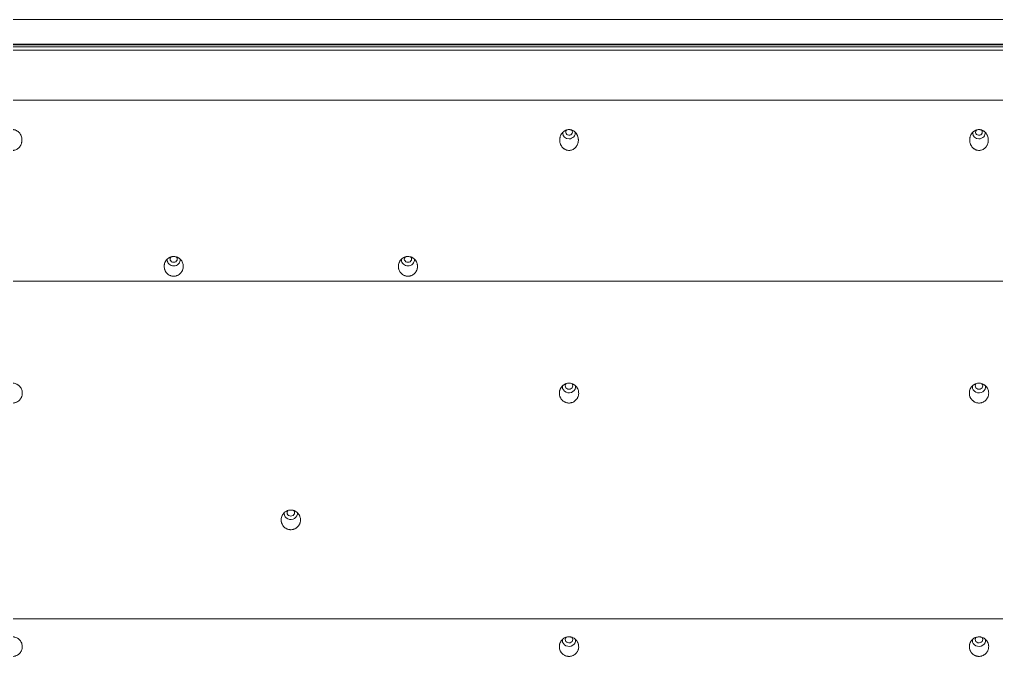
# Model space of a CAD drawing. Header units: inches. Extents: x 3778 to 56227, y -16914 to 35091.
# Drawn here: x 20028.1 to 20128.6, y 15964.5 to 16030 of the extents above; entities that cross this region are included whole.
import ezdxf

# ---------------------------------------------------------------- set-up
doc = ezdxf.new("R2010")
doc.units = ezdxf.units.IN
doc.header["$LTSCALE"] = 100
doc.header["$MEASUREMENT"] = 0
doc.layers.add('mark-B', color=2, linetype='Continuous', lineweight=20)
doc.layers.add('RC-LIGHT', color=7, linetype='Continuous')

# ---------------------------------------------------------------- blocks, each defined once
blk = doc.blocks.new('무풍1way 일반')
at = {"layer": 'mark-B'}
for centre, major_axis, start_param, end_param in [((-170.2, -411.11), (0.346, 0), 2.274711, 6.283185), ((-170.2, -411.11), (0.346, 0), 0, 0.786376), ((-128.03, -411.11), (0.346, 0), 2.274711, 6.283185), ((-128.03, -411.11), (0.346, 0), 0, 0.786376), ((-170.2, -411.21), (-0.641, 0), 6.140244, 6.283185), ((-170.2, -411.21), (-0.641, 0), 0, 1.570794), ((-170.2, -411.21), (-0.641, 0), 1.570794, 3.322627), ((-128.03, -411.21), (-0.641, 0), 6.140244, 6.283185), ((-128.03, -411.21), (-0.641, 0), 0, 1.570794), ((-128.03, -411.21), (-0.641, 0), 1.570794, 3.322627), ((-210.87, -424.16), (0.372, 0), 2.50954, 6.283185), ((-210.87, -424.16), (0.372, 0), 0, 0.653554), ((-186.77, -424.16), (0.372, 0), 2.50954, 6.283185), ((-186.77, -424.16), (0.372, 0), 0, 0.653554), ((-210.87, -424.26), (-0.666, 0), 6.13553, 6.283185), ((-210.87, -424.26), (-0.666, 0), 0, 1.5708), ((-210.87, -424.26), (-0.666, 0), 1.570794, 3.286499), ((-186.77, -424.26), (-0.666, 0), 6.13553, 6.283185), ((-186.77, -424.26), (-0.666, 0), 0, 1.5708), ((-186.77, -424.26), (-0.666, 0), 1.570794, 3.286499), ((-170.2, -437.2), (0.387, 0), 2.475078, 6.283185), ((-170.2, -437.2), (0.387, 0), 0, 0.649326), ((-128.03, -437.2), (0.387, 0), 2.50895, 6.283185), ((-128.03, -437.2), (0.387, 0), 0, 0.657668), ((-170.2, -437.3), (-0.681, 0), 0, 3.312518), ((-170.2, -437.3), (-0.681, 0), 6.160467, 6.283185), ((-128.03, -437.3), (-0.681, 0), 6.121197, 6.283185), ((-128.03, -437.3), (-0.681, 0), 0, 3.287283), ((-198.82, -450.25), (0.387, 0), 2.532313, 6.283185), ((-198.82, -450.25), (0.387, 0), 0, 0.61448), ((-198.82, -450.34), (-0.681, 0), 0, 3.289247), ((-198.82, -450.34), (-0.681, 0), 6.147509, 6.283185), ((-170.2, -463.29), (0.387, 0), 2.502574, 6.283185), ((-170.2, -463.29), (0.387, 0), 0, 0.658559), ((-128.03, -463.29), (0.387, 0), 2.546164, 6.283185), ((-128.03, -463.29), (0.387, 0), 0, 0.595424), ((-170.2, -463.39), (-0.681, 0), 6.146921, 6.283185), ((-170.2, -463.39), (-0.681, 0), 0, 3.288756), ((-128.03, -463.39), (-0.681, 0), 0, 3.286696), ((-128.03, -463.39), (-0.681, 0), 6.152808, 6.283185)]:
    blk.add_ellipse(centre, major_axis=major_axis, ratio=0.913545, start_param=start_param, end_param=end_param, dxfattribs=at)
for points, degree in [([(-426.89, -399.52), (-213.45, -399.52), (0, -399.52)], 2), ([(-426.89, -399.52), (-213.45, -399.52), (0, -399.52)], 2), ([(-427.34, -402.34), (-284.89, -402.34), (-142.45, -402.34), (0, -402.34)], 3), ([(0, -402.66), (-142.45, -402.66), (-284.89, -402.66), (-427.34, -402.66)], 3), ([(0, -407.82), (-145.51, -407.82), (-291.01, -407.82), (-436.52, -407.82)], 3), ([(0, -426.45), (-146.42, -426.45), (-292.84, -426.45), (-439.26, -426.45)], 3), ([(-439.14, -461.16), (-292.76, -461.16), (-146.38, -461.16), (0, -461.16)], 3)]:
    blk.add_open_spline(points, degree=degree, dxfattribs=at)
for points, knots in [([(-426.89, -402.05), (-422.44, -402.05), (-418, -402.05), (-409.1, -402.05), (-404.66, -402.05), (-391.32, -402.05), (-382.42, -402.05), (-355.74, -402.05), (-337.96, -402.05), (-284.59, -402.05), (-249.02, -402.05), (-142.3, -402.05), (-71.15, -402.05), (0, -402.05)], [0, 0, 0, 0, 0.03125, 0.03125, 0.0625, 0.0625, 0.125, 0.125, 0.25, 0.25, 0.5, 0.5, 1, 1, 1, 1]), ([(0, -402.14), (-71.15, -402.14), (-142.3, -402.14), (-249.02, -402.14), (-284.59, -402.14), (-337.95, -402.14), (-355.74, -402.14), (-382.42, -402.14), (-391.31, -402.14), (-404.65, -402.14), (-409.1, -402.14), (-417.99, -402.14), (-422.44, -402.14), (-426.89, -402.14)], [0, 0, 0, 0, 0.5, 0.5, 0.75, 0.75, 0.875, 0.875, 0.9375, 0.9375, 0.96875, 0.96875, 1, 1, 1, 1]), ([(-226.56, -411.49), (-226.53, -411.55), (-226.51, -411.61), (-226.49, -411.71), (-226.49, -411.74), (-226.48, -411.79), (-226.48, -411.81), (-226.48, -411.84), (-226.48, -411.86), (-226.48, -411.94), (-226.48, -412.01), (-226.49, -412.11), (-226.5, -412.14), (-226.51, -412.19), (-226.51, -412.2), (-226.52, -412.24), (-226.52, -412.25), (-226.55, -412.33), (-226.57, -412.39), (-226.62, -412.48), (-226.64, -412.51), (-226.66, -412.55), (-226.67, -412.57), (-226.69, -412.59), (-226.7, -412.61), (-226.75, -412.67), (-226.8, -412.72), (-226.87, -412.78), (-226.9, -412.8), (-226.94, -412.83), (-226.95, -412.84), (-226.98, -412.86), (-227, -412.87), (-227.07, -412.91), (-227.13, -412.93), (-227.23, -412.96), (-227.26, -412.97), (-227.33, -412.98), (-227.36, -412.98), (-227.46, -412.99), (-227.52, -412.98), (-227.61, -412.97), (-227.62, -412.96), (-227.66, -412.96), (-227.67, -412.95), (-227.72, -412.94), (-227.75, -412.93), (-227.81, -412.9), (-227.84, -412.89), (-227.9, -412.85), (-227.93, -412.83), (-228.01, -412.78), (-228.06, -412.73), (-228.15, -412.63), (-228.19, -412.58), (-228.24, -412.5), (-228.26, -412.47), (-228.28, -412.42), (-228.29, -412.41), (-228.3, -412.38), (-228.31, -412.36), (-228.34, -412.29), (-228.36, -412.22), (-228.37, -412.14), (-228.38, -412.12), (-228.38, -412.09), (-228.38, -412.07), (-228.39, -412.02), (-228.39, -411.99), (-228.4, -411.89), (-228.39, -411.83), (-228.38, -411.74), (-228.38, -411.73), (-228.37, -411.7), (-228.37, -411.68), (-228.36, -411.63), (-228.35, -411.6), (-228.32, -411.5), (-228.3, -411.44), (-228.26, -411.37), (-228.25, -411.35), (-228.23, -411.33), (-228.22, -411.31), (-228.2, -411.27), (-228.18, -411.24), (-228.12, -411.16), (-228.07, -411.12), (-228.01, -411.06), (-228, -411.05), (-227.97, -411.03), (-227.96, -411.02), (-227.92, -410.99), (-227.89, -410.97), (-227.8, -410.93), (-227.74, -410.9), (-227.66, -410.88), (-227.64, -410.87), (-227.61, -410.87), (-227.59, -410.86), (-227.55, -410.85), (-227.48, -410.85), (-227.41, -410.85), (-227.36, -410.85), (-227.35, -410.85), (-227.31, -410.86), (-227.3, -410.86), (-227.21, -410.87), (-227.15, -410.89), (-227.07, -410.93), (-227.06, -410.93), (-227.03, -410.95), (-226.99, -410.97), (-226.92, -411.02), (-226.86, -411.06), (-226.83, -411.09), (-226.81, -411.1), (-226.79, -411.13), (-226.78, -411.14), (-226.72, -411.2), (-226.68, -411.25), (-226.64, -411.32), (-226.63, -411.34), (-226.61, -411.37), (-226.6, -411.4), (-226.58, -411.43), (-226.57, -411.46), (-226.56, -411.47), (-226.56, -411.49)], [0, 0, 0, 0, 0.03125, 0.03125, 0.046875, 0.046875, 0.054687, 0.054687, 0.0625, 0.0625, 0.09375, 0.09375, 0.109375, 0.109375, 0.117187, 0.117187, 0.125, 0.125, 0.15625, 0.15625, 0.171875, 0.171875, 0.179687, 0.179687, 0.1875, 0.1875, 0.21875, 0.21875, 0.234375, 0.234375, 0.242187, 0.242187, 0.25, 0.25, 0.28125, 0.28125, 0.296875, 0.296875, 0.3125, 0.3125, 0.34375, 0.34375, 0.351563, 0.351563, 0.359375, 0.359375, 0.375, 0.375, 0.390625, 0.390625, 0.40625, 0.40625, 0.4375, 0.4375, 0.46875, 0.46875, 0.484375, 0.484375, 0.492188, 0.492188, 0.5, 0.5, 0.53125, 0.53125, 0.539063, 0.539063, 0.546875, 0.546875, 0.5625, 0.5625, 0.59375, 0.59375, 0.601563, 0.601563, 0.609375, 0.609375, 0.625, 0.625, 0.65625, 0.65625, 0.664063, 0.664063, 0.671875, 0.671875, 0.6875, 0.6875, 0.71875, 0.71875, 0.726563, 0.726563, 0.734375, 0.734375, 0.75, 0.75, 0.78125, 0.78125, 0.789063, 0.789063, 0.796875, 0.796875, 0.8125, 0.828125, 0.828125, 0.835938, 0.835938, 0.84375, 0.84375, 0.875, 0.875, 0.882813, 0.882813, 0.890625, 0.90625, 0.921875, 0.921875, 0.929688, 0.929688, 0.9375, 0.9375, 0.96875, 0.96875, 0.976563, 0.976563, 0.984375, 0.992188, 0.992188, 1, 1, 1, 1]), ([(-169.32, -411.49), (-169.3, -411.55), (-169.28, -411.61), (-169.26, -411.71), (-169.25, -411.74), (-169.25, -411.79), (-169.25, -411.81), (-169.24, -411.84), (-169.24, -411.86), (-169.24, -411.94), (-169.24, -412.01), (-169.26, -412.11), (-169.26, -412.14), (-169.27, -412.19), (-169.28, -412.2), (-169.28, -412.24), (-169.29, -412.25), (-169.31, -412.33), (-169.34, -412.39), (-169.38, -412.48), (-169.4, -412.51), (-169.43, -412.55), (-169.44, -412.57), (-169.46, -412.59), (-169.47, -412.61), (-169.52, -412.67), (-169.56, -412.72), (-169.64, -412.78), (-169.66, -412.8), (-169.71, -412.83), (-169.72, -412.84), (-169.75, -412.86), (-169.76, -412.87), (-169.84, -412.91), (-169.9, -412.93), (-169.99, -412.96), (-170.02, -412.97), (-170.09, -412.98), (-170.12, -412.98), (-170.22, -412.99), (-170.29, -412.98), (-170.37, -412.97), (-170.39, -412.96), (-170.42, -412.96), (-170.44, -412.95), (-170.48, -412.94), (-170.51, -412.93), (-170.58, -412.9), (-170.61, -412.89), (-170.66, -412.85), (-170.69, -412.83), (-170.77, -412.78), (-170.82, -412.73), (-170.91, -412.63), (-170.95, -412.58), (-171.01, -412.5), (-171.02, -412.47), (-171.04, -412.42), (-171.05, -412.41), (-171.07, -412.38), (-171.07, -412.36), (-171.1, -412.29), (-171.12, -412.22), (-171.14, -412.14), (-171.14, -412.12), (-171.15, -412.09), (-171.15, -412.07), (-171.15, -412.02), (-171.16, -411.99), (-171.16, -411.89), (-171.16, -411.83), (-171.15, -411.74), (-171.14, -411.73), (-171.14, -411.7), (-171.13, -411.68), (-171.12, -411.63), (-171.11, -411.6), (-171.08, -411.5), (-171.06, -411.44), (-171.02, -411.37), (-171.01, -411.35), (-171, -411.33), (-170.99, -411.31), (-170.96, -411.27), (-170.94, -411.24), (-170.88, -411.16), (-170.84, -411.12), (-170.77, -411.06), (-170.76, -411.05), (-170.73, -411.03), (-170.72, -411.02), (-170.68, -410.99), (-170.65, -410.97), (-170.57, -410.93), (-170.5, -410.9), (-170.42, -410.88), (-170.41, -410.87), (-170.38, -410.87), (-170.36, -410.86), (-170.31, -410.85), (-170.24, -410.85), (-170.18, -410.85), (-170.13, -410.85), (-170.11, -410.85), (-170.08, -410.86), (-170.06, -410.86), (-169.98, -410.87), (-169.92, -410.89), (-169.84, -410.93), (-169.82, -410.93), (-169.79, -410.95), (-169.75, -410.97), (-169.68, -411.02), (-169.63, -411.06), (-169.59, -411.09), (-169.58, -411.1), (-169.55, -411.13), (-169.54, -411.14), (-169.49, -411.2), (-169.45, -411.25), (-169.4, -411.32), (-169.39, -411.34), (-169.38, -411.37), (-169.36, -411.4), (-169.35, -411.43), (-169.33, -411.46), (-169.33, -411.47), (-169.32, -411.49)], [0, 0, 0, 0, 0.03125, 0.03125, 0.046875, 0.046875, 0.054687, 0.054687, 0.0625, 0.0625, 0.09375, 0.09375, 0.109375, 0.109375, 0.117187, 0.117187, 0.125, 0.125, 0.15625, 0.15625, 0.171875, 0.171875, 0.179687, 0.179687, 0.1875, 0.1875, 0.21875, 0.21875, 0.234375, 0.234375, 0.242187, 0.242187, 0.25, 0.25, 0.28125, 0.28125, 0.296875, 0.296875, 0.3125, 0.3125, 0.34375, 0.34375, 0.351562, 0.351562, 0.359375, 0.359375, 0.375, 0.375, 0.390625, 0.390625, 0.40625, 0.40625, 0.4375, 0.4375, 0.46875, 0.46875, 0.484375, 0.484375, 0.492187, 0.492187, 0.5, 0.5, 0.53125, 0.53125, 0.539062, 0.539062, 0.546875, 0.546875, 0.5625, 0.5625, 0.59375, 0.59375, 0.601562, 0.601562, 0.609375, 0.609375, 0.625, 0.625, 0.65625, 0.65625, 0.664062, 0.664062, 0.671875, 0.671875, 0.6875, 0.6875, 0.71875, 0.71875, 0.726562, 0.726562, 0.734375, 0.734375, 0.75, 0.75, 0.78125, 0.78125, 0.789062, 0.789062, 0.796875, 0.796875, 0.8125, 0.828125, 0.828125, 0.835937, 0.835937, 0.84375, 0.84375, 0.875, 0.875, 0.882812, 0.882812, 0.890625, 0.90625, 0.921875, 0.921875, 0.929687, 0.929687, 0.9375, 0.9375, 0.96875, 0.96875, 0.976562, 0.976562, 0.984375, 0.992187, 0.992187, 1, 1, 1, 1]), ([(-127.15, -411.49), (-127.12, -411.55), (-127.11, -411.61), (-127.09, -411.71), (-127.08, -411.74), (-127.07, -411.79), (-127.07, -411.81), (-127.07, -411.84), (-127.07, -411.86), (-127.07, -411.94), (-127.07, -412.01), (-127.08, -412.11), (-127.09, -412.14), (-127.1, -412.19), (-127.1, -412.2), (-127.11, -412.24), (-127.12, -412.25), (-127.14, -412.33), (-127.17, -412.39), (-127.21, -412.48), (-127.23, -412.51), (-127.25, -412.55), (-127.26, -412.57), (-127.28, -412.59), (-127.29, -412.61), (-127.34, -412.67), (-127.39, -412.72), (-127.46, -412.78), (-127.49, -412.8), (-127.53, -412.83), (-127.55, -412.84), (-127.57, -412.86), (-127.59, -412.87), (-127.66, -412.91), (-127.72, -412.93), (-127.82, -412.96), (-127.85, -412.97), (-127.92, -412.98), (-127.95, -412.98), (-128.05, -412.99), (-128.12, -412.98), (-128.2, -412.97), (-128.21, -412.96), (-128.25, -412.96), (-128.26, -412.95), (-128.31, -412.94), (-128.34, -412.93), (-128.4, -412.9), (-128.43, -412.89), (-128.49, -412.85), (-128.52, -412.83), (-128.6, -412.78), (-128.65, -412.73), (-128.74, -412.63), (-128.78, -412.58), (-128.83, -412.5), (-128.85, -412.47), (-128.87, -412.42), (-128.88, -412.41), (-128.89, -412.38), (-128.9, -412.36), (-128.93, -412.29), (-128.95, -412.22), (-128.96, -412.14), (-128.97, -412.12), (-128.97, -412.09), (-128.97, -412.07), (-128.98, -412.02), (-128.98, -411.99), (-128.99, -411.89), (-128.98, -411.83), (-128.97, -411.74), (-128.97, -411.73), (-128.96, -411.7), (-128.96, -411.68), (-128.95, -411.63), (-128.94, -411.6), (-128.91, -411.5), (-128.89, -411.44), (-128.85, -411.37), (-128.84, -411.35), (-128.82, -411.33), (-128.82, -411.31), (-128.79, -411.27), (-128.77, -411.24), (-128.71, -411.16), (-128.66, -411.12), (-128.6, -411.06), (-128.59, -411.05), (-128.56, -411.03), (-128.55, -411.02), (-128.51, -410.99), (-128.48, -410.97), (-128.39, -410.93), (-128.33, -410.9), (-128.25, -410.88), (-128.23, -410.87), (-128.2, -410.87), (-128.19, -410.86), (-128.14, -410.85), (-128.07, -410.85), (-128, -410.85), (-127.95, -410.85), (-127.94, -410.85), (-127.9, -410.86), (-127.89, -410.86), (-127.81, -410.87), (-127.74, -410.89), (-127.67, -410.93), (-127.65, -410.93), (-127.62, -410.95), (-127.58, -410.97), (-127.51, -411.02), (-127.45, -411.06), (-127.42, -411.09), (-127.41, -411.1), (-127.38, -411.13), (-127.37, -411.14), (-127.31, -411.2), (-127.27, -411.25), (-127.23, -411.32), (-127.22, -411.34), (-127.21, -411.37), (-127.19, -411.4), (-127.18, -411.43), (-127.16, -411.46), (-127.16, -411.47), (-127.15, -411.49)], [0, 0, 0, 0, 0.03125, 0.03125, 0.046875, 0.046875, 0.054688, 0.054688, 0.0625, 0.0625, 0.09375, 0.09375, 0.109375, 0.109375, 0.117188, 0.117188, 0.125, 0.125, 0.15625, 0.15625, 0.171875, 0.171875, 0.179688, 0.179688, 0.1875, 0.1875, 0.21875, 0.21875, 0.234375, 0.234375, 0.242188, 0.242188, 0.25, 0.25, 0.28125, 0.28125, 0.296875, 0.296875, 0.3125, 0.3125, 0.34375, 0.34375, 0.351563, 0.351563, 0.359375, 0.359375, 0.375, 0.375, 0.390625, 0.390625, 0.40625, 0.40625, 0.4375, 0.4375, 0.46875, 0.46875, 0.484375, 0.484375, 0.492188, 0.492188, 0.5, 0.5, 0.53125, 0.53125, 0.539063, 0.539063, 0.546875, 0.546875, 0.5625, 0.5625, 0.59375, 0.59375, 0.601562, 0.601562, 0.609375, 0.609375, 0.625, 0.625, 0.65625, 0.65625, 0.664062, 0.664062, 0.671875, 0.671875, 0.6875, 0.6875, 0.71875, 0.71875, 0.726562, 0.726562, 0.734375, 0.734375, 0.75, 0.75, 0.78125, 0.78125, 0.789062, 0.789062, 0.796875, 0.796875, 0.8125, 0.828125, 0.828125, 0.835937, 0.835937, 0.84375, 0.84375, 0.875, 0.875, 0.882812, 0.882812, 0.890625, 0.90625, 0.921875, 0.921875, 0.929687, 0.929687, 0.9375, 0.9375, 0.96875, 0.96875, 0.976562, 0.976562, 0.984375, 0.992187, 0.992187, 1, 1, 1, 1]), ([(-210.04, -424.36), (-210.01, -424.42), (-209.98, -424.48), (-209.93, -424.6), (-209.92, -424.66), (-209.9, -424.74), (-209.9, -424.76), (-209.89, -424.79), (-209.89, -424.84), (-209.89, -424.92), (-209.89, -424.98), (-209.89, -425.03), (-209.89, -425.05), (-209.9, -425.08), (-209.9, -425.1), (-209.92, -425.18), (-209.94, -425.24), (-209.97, -425.33), (-209.98, -425.36), (-210.01, -425.4), (-210.01, -425.42), (-210.03, -425.45), (-210.04, -425.46), (-210.08, -425.53), (-210.12, -425.58), (-210.19, -425.65), (-210.21, -425.67), (-210.26, -425.72), (-210.29, -425.74), (-210.37, -425.79), (-210.43, -425.82), (-210.52, -425.86), (-210.55, -425.88), (-210.61, -425.9), (-210.67, -425.91), (-210.74, -425.92), (-210.79, -425.93), (-210.8, -425.93), (-210.84, -425.93), (-210.85, -425.93), (-210.94, -425.93), (-211, -425.92), (-211.1, -425.9), (-211.13, -425.89), (-211.19, -425.87), (-211.22, -425.86), (-211.31, -425.82), (-211.37, -425.79), (-211.44, -425.74), (-211.45, -425.73), (-211.48, -425.71), (-211.51, -425.68), (-211.57, -425.62), (-211.61, -425.58), (-211.64, -425.54), (-211.65, -425.52), (-211.67, -425.5), (-211.68, -425.48), (-211.72, -425.41), (-211.75, -425.36), (-211.79, -425.26), (-211.8, -425.23), (-211.82, -425.17), (-211.82, -425.14), (-211.84, -425.04), (-211.85, -424.98), (-211.85, -424.88), (-211.85, -424.85), (-211.84, -424.78), (-211.83, -424.75), (-211.82, -424.65), (-211.8, -424.59), (-211.77, -424.52), (-211.76, -424.5), (-211.75, -424.47), (-211.73, -424.43), (-211.69, -424.36), (-211.65, -424.3), (-211.62, -424.27), (-211.61, -424.25), (-211.59, -424.23), (-211.58, -424.22), (-211.52, -424.16), (-211.47, -424.11), (-211.39, -424.06), (-211.36, -424.04), (-211.32, -424.02), (-211.31, -424.01), (-211.28, -423.99), (-211.26, -423.99), (-211.19, -423.95), (-211.12, -423.93), (-211.04, -423.92), (-211.03, -423.91), (-211, -423.91), (-210.98, -423.91), (-210.93, -423.9), (-210.9, -423.9), (-210.8, -423.9), (-210.73, -423.91), (-210.64, -423.93), (-210.6, -423.94), (-210.54, -423.96), (-210.48, -423.98), (-210.42, -424.01), (-210.38, -424.03), (-210.37, -424.04), (-210.34, -424.06), (-210.32, -424.07), (-210.26, -424.12), (-210.21, -424.16), (-210.14, -424.23), (-210.12, -424.26), (-210.08, -424.31), (-210.06, -424.34), (-210.04, -424.36)], [0, 0, 0, 0, 0.03125, 0.03125, 0.0625, 0.0625, 0.070313, 0.070313, 0.078125, 0.09375, 0.109375, 0.109375, 0.117188, 0.117188, 0.125, 0.125, 0.15625, 0.15625, 0.171875, 0.171875, 0.179688, 0.179688, 0.1875, 0.1875, 0.21875, 0.21875, 0.234375, 0.234375, 0.25, 0.25, 0.28125, 0.28125, 0.296875, 0.296875, 0.3125, 0.328125, 0.328125, 0.335938, 0.335938, 0.34375, 0.34375, 0.375, 0.375, 0.390625, 0.390625, 0.40625, 0.40625, 0.4375, 0.4375, 0.445313, 0.445313, 0.453125, 0.46875, 0.484375, 0.484375, 0.492188, 0.492188, 0.5, 0.5, 0.53125, 0.53125, 0.546875, 0.546875, 0.5625, 0.5625, 0.59375, 0.59375, 0.609375, 0.609375, 0.625, 0.625, 0.65625, 0.65625, 0.664063, 0.664063, 0.671875, 0.6875, 0.703125, 0.703125, 0.710938, 0.710938, 0.71875, 0.71875, 0.75, 0.75, 0.765625, 0.765625, 0.773438, 0.773438, 0.78125, 0.78125, 0.8125, 0.8125, 0.820313, 0.820313, 0.828125, 0.828125, 0.84375, 0.84375, 0.875, 0.875, 0.890625, 0.890625, 0.90625, 0.921875, 0.921875, 0.929688, 0.929688, 0.9375, 0.9375, 0.96875, 0.96875, 0.984375, 0.984375, 1, 1, 1, 1]), ([(-185.95, -424.36), (-185.91, -424.42), (-185.88, -424.48), (-185.84, -424.6), (-185.82, -424.66), (-185.8, -424.74), (-185.8, -424.76), (-185.8, -424.79), (-185.79, -424.84), (-185.79, -424.92), (-185.79, -424.98), (-185.79, -425.03), (-185.8, -425.05), (-185.8, -425.08), (-185.8, -425.1), (-185.82, -425.18), (-185.84, -425.24), (-185.87, -425.33), (-185.89, -425.36), (-185.91, -425.4), (-185.92, -425.42), (-185.93, -425.45), (-185.94, -425.46), (-185.98, -425.53), (-186.02, -425.58), (-186.09, -425.65), (-186.11, -425.67), (-186.16, -425.72), (-186.19, -425.74), (-186.27, -425.79), (-186.33, -425.82), (-186.42, -425.86), (-186.45, -425.88), (-186.51, -425.9), (-186.58, -425.91), (-186.64, -425.92), (-186.69, -425.93), (-186.7, -425.93), (-186.74, -425.93), (-186.75, -425.93), (-186.84, -425.93), (-186.9, -425.92), (-187, -425.9), (-187.03, -425.89), (-187.09, -425.87), (-187.12, -425.86), (-187.21, -425.82), (-187.27, -425.79), (-187.34, -425.74), (-187.35, -425.73), (-187.38, -425.71), (-187.41, -425.68), (-187.47, -425.62), (-187.51, -425.58), (-187.54, -425.54), (-187.55, -425.52), (-187.57, -425.5), (-187.58, -425.48), (-187.63, -425.41), (-187.65, -425.36), (-187.69, -425.26), (-187.7, -425.23), (-187.72, -425.17), (-187.73, -425.14), (-187.74, -425.04), (-187.75, -424.98), (-187.75, -424.88), (-187.75, -424.85), (-187.74, -424.78), (-187.74, -424.75), (-187.72, -424.65), (-187.7, -424.59), (-187.67, -424.52), (-187.66, -424.5), (-187.65, -424.47), (-187.63, -424.43), (-187.59, -424.36), (-187.55, -424.3), (-187.52, -424.27), (-187.51, -424.25), (-187.49, -424.23), (-187.48, -424.22), (-187.42, -424.16), (-187.37, -424.11), (-187.29, -424.06), (-187.26, -424.04), (-187.22, -424.02), (-187.21, -424.01), (-187.18, -423.99), (-187.16, -423.99), (-187.09, -423.95), (-187.03, -423.93), (-186.94, -423.92), (-186.93, -423.91), (-186.9, -423.91), (-186.88, -423.91), (-186.83, -423.9), (-186.8, -423.9), (-186.7, -423.9), (-186.63, -423.91), (-186.54, -423.93), (-186.51, -423.94), (-186.44, -423.96), (-186.38, -423.98), (-186.32, -424.01), (-186.28, -424.03), (-186.27, -424.04), (-186.24, -424.06), (-186.23, -424.07), (-186.16, -424.12), (-186.11, -424.16), (-186.04, -424.23), (-186.02, -424.26), (-185.98, -424.31), (-185.96, -424.34), (-185.95, -424.36)], [0, 0, 0, 0, 0.03125, 0.03125, 0.0625, 0.0625, 0.070313, 0.070313, 0.078125, 0.09375, 0.109375, 0.109375, 0.117188, 0.117188, 0.125, 0.125, 0.15625, 0.15625, 0.171875, 0.171875, 0.179688, 0.179688, 0.1875, 0.1875, 0.21875, 0.21875, 0.234375, 0.234375, 0.25, 0.25, 0.28125, 0.28125, 0.296875, 0.296875, 0.3125, 0.328125, 0.328125, 0.335937, 0.335937, 0.34375, 0.34375, 0.375, 0.375, 0.390625, 0.390625, 0.40625, 0.40625, 0.4375, 0.4375, 0.445312, 0.445312, 0.453125, 0.46875, 0.484375, 0.484375, 0.492187, 0.492187, 0.5, 0.5, 0.53125, 0.53125, 0.546875, 0.546875, 0.5625, 0.5625, 0.59375, 0.59375, 0.609375, 0.609375, 0.625, 0.625, 0.65625, 0.65625, 0.664062, 0.664062, 0.671875, 0.6875, 0.703125, 0.703125, 0.710937, 0.710937, 0.71875, 0.71875, 0.75, 0.75, 0.765625, 0.765625, 0.773437, 0.773437, 0.78125, 0.78125, 0.8125, 0.8125, 0.820312, 0.820312, 0.828125, 0.828125, 0.84375, 0.84375, 0.875, 0.875, 0.890625, 0.890625, 0.90625, 0.921875, 0.921875, 0.929687, 0.929687, 0.9375, 0.9375, 0.96875, 0.96875, 0.984375, 0.984375, 1, 1, 1, 1]), ([(-228.43, -437.9), (-228.43, -437.83), (-228.41, -437.7), (-228.36, -437.58), (-228.33, -437.5), (-228.32, -437.49), (-228.31, -437.46), (-228.28, -437.42), (-228.24, -437.35), (-228.2, -437.3), (-228.16, -437.26), (-228.15, -437.25), (-228.13, -437.22), (-228.12, -437.21), (-228.06, -437.16), (-228, -437.12), (-227.92, -437.06), (-227.89, -437.05), (-227.85, -437.03), (-227.83, -437.02), (-227.8, -437.01), (-227.79, -437), (-227.71, -436.97), (-227.64, -436.96), (-227.56, -436.94), (-227.55, -436.94), (-227.51, -436.94), (-227.5, -436.94), (-227.45, -436.94), (-227.41, -436.94), (-227.31, -436.94), (-227.25, -436.95), (-227.12, -436.99), (-227.06, -437.01), (-226.97, -437.05), (-226.94, -437.07), (-226.9, -437.1), (-226.88, -437.11), (-226.86, -437.13), (-226.84, -437.14), (-226.78, -437.19), (-226.73, -437.23), (-226.68, -437.29), (-226.67, -437.31), (-226.65, -437.33), (-226.64, -437.35), (-226.61, -437.39), (-226.59, -437.42), (-226.54, -437.5), (-226.52, -437.56), (-226.47, -437.69), (-226.46, -437.75), (-226.45, -437.85), (-226.44, -437.88), (-226.44, -437.95), (-226.44, -437.98), (-226.45, -438.08), (-226.45, -438.14), (-226.48, -438.24), (-226.49, -438.27), (-226.5, -438.31), (-226.51, -438.33), (-226.52, -438.36), (-226.53, -438.38), (-226.56, -438.45), (-226.6, -438.51), (-226.64, -438.57), (-226.65, -438.59), (-226.67, -438.61), (-226.69, -438.62), (-226.72, -438.66), (-226.74, -438.69), (-226.81, -438.75), (-226.87, -438.79), (-226.94, -438.84), (-226.95, -438.84), (-226.98, -438.86), (-227.02, -438.88), (-227.1, -438.92), (-227.16, -438.93), (-227.21, -438.95), (-227.23, -438.95), (-227.26, -438.96), (-227.28, -438.96), (-227.36, -438.97), (-227.43, -438.98), (-227.52, -438.97), (-227.56, -438.97), (-227.62, -438.96), (-227.66, -438.95), (-227.75, -438.92), (-227.81, -438.9), (-227.89, -438.86), (-227.9, -438.85), (-227.93, -438.84), (-227.97, -438.81), (-228.04, -438.76), (-228.09, -438.72), (-228.14, -438.68), (-228.16, -438.65), (-228.23, -438.58), (-228.26, -438.52), (-228.3, -438.45), (-228.31, -438.44), (-228.33, -438.41), (-228.33, -438.39), (-228.35, -438.35), (-228.37, -438.32), (-228.4, -438.22), (-228.41, -438.16), (-228.43, -438.06), (-228.43, -438.03), (-228.43, -437.96), (-228.43, -437.93), (-228.43, -437.9)], [0, 0, 0, 0, 0.03125, 0.0625, 0.0625, 0.070312, 0.070312, 0.078125, 0.09375, 0.109375, 0.109375, 0.117187, 0.117187, 0.125, 0.125, 0.15625, 0.15625, 0.171875, 0.171875, 0.179687, 0.179687, 0.1875, 0.1875, 0.21875, 0.21875, 0.226562, 0.226562, 0.234375, 0.234375, 0.25, 0.25, 0.28125, 0.28125, 0.3125, 0.3125, 0.328125, 0.328125, 0.335937, 0.335937, 0.34375, 0.34375, 0.375, 0.375, 0.382812, 0.382812, 0.390625, 0.390625, 0.40625, 0.40625, 0.4375, 0.4375, 0.46875, 0.46875, 0.484375, 0.484375, 0.5, 0.5, 0.53125, 0.53125, 0.546875, 0.546875, 0.554687, 0.554687, 0.5625, 0.5625, 0.59375, 0.59375, 0.601562, 0.601562, 0.609375, 0.609375, 0.625, 0.625, 0.65625, 0.65625, 0.664062, 0.664062, 0.671875, 0.6875, 0.703125, 0.703125, 0.710937, 0.710937, 0.71875, 0.71875, 0.75, 0.75, 0.765625, 0.765625, 0.78125, 0.78125, 0.8125, 0.8125, 0.820312, 0.820312, 0.828125, 0.84375, 0.859375, 0.859375, 0.875, 0.875, 0.90625, 0.90625, 0.914062, 0.914062, 0.921875, 0.921875, 0.9375, 0.9375, 0.96875, 0.96875, 0.984375, 0.984375, 1, 1, 1, 1]), ([(-169.21, -437.9), (-169.2, -437.96), (-169.21, -438.09), (-169.24, -438.22), (-169.26, -438.3), (-169.27, -438.31), (-169.28, -438.34), (-169.3, -438.39), (-169.34, -438.46), (-169.37, -438.52), (-169.4, -438.56), (-169.41, -438.57), (-169.43, -438.6), (-169.44, -438.61), (-169.49, -438.67), (-169.54, -438.72), (-169.62, -438.78), (-169.64, -438.8), (-169.69, -438.83), (-169.7, -438.84), (-169.73, -438.85), (-169.74, -438.86), (-169.82, -438.9), (-169.88, -438.92), (-169.96, -438.94), (-169.98, -438.95), (-170.01, -438.95), (-170.02, -438.96), (-170.07, -438.97), (-170.11, -438.97), (-170.21, -438.98), (-170.27, -438.97), (-170.35, -438.96), (-170.37, -438.96), (-170.4, -438.95), (-170.45, -438.94), (-170.53, -438.92), (-170.59, -438.89), (-170.64, -438.87), (-170.65, -438.86), (-170.68, -438.85), (-170.7, -438.84), (-170.77, -438.79), (-170.82, -438.76), (-170.88, -438.7), (-170.89, -438.69), (-170.91, -438.66), (-170.93, -438.65), (-170.96, -438.61), (-170.98, -438.59), (-171.04, -438.51), (-171.07, -438.45), (-171.11, -438.36), (-171.12, -438.33), (-171.15, -438.27), (-171.17, -438.21), (-171.18, -438.14), (-171.19, -438.08), (-171.19, -438.05), (-171.2, -437.95), (-171.19, -437.88), (-171.18, -437.79), (-171.18, -437.75), (-171.16, -437.71), (-171.16, -437.69), (-171.15, -437.66), (-171.15, -437.64), (-171.12, -437.56), (-171.09, -437.5), (-171.05, -437.43), (-171.05, -437.42), (-171.03, -437.39), (-171.02, -437.38), (-170.99, -437.34), (-170.97, -437.31), (-170.91, -437.24), (-170.86, -437.19), (-170.8, -437.14), (-170.78, -437.13), (-170.75, -437.11), (-170.71, -437.08), (-170.64, -437.04), (-170.58, -437.01), (-170.54, -437), (-170.52, -436.99), (-170.49, -436.98), (-170.47, -436.97), (-170.39, -436.95), (-170.33, -436.94), (-170.23, -436.94), (-170.19, -436.94), (-170.14, -436.94), (-170.13, -436.94), (-170.09, -436.94), (-170.08, -436.94), (-170, -436.96), (-169.93, -436.97), (-169.85, -437), (-169.84, -437.01), (-169.81, -437.02), (-169.76, -437.04), (-169.69, -437.08), (-169.63, -437.12), (-169.6, -437.15), (-169.58, -437.16), (-169.56, -437.18), (-169.54, -437.19), (-169.48, -437.24), (-169.44, -437.29), (-169.38, -437.37), (-169.36, -437.4), (-169.33, -437.46), (-169.32, -437.49), (-169.27, -437.58), (-169.25, -437.64), (-169.23, -437.73), (-169.22, -437.77), (-169.21, -437.83), (-169.21, -437.86), (-169.21, -437.9)], [0, 0, 0, 0, 0.03125, 0.0625, 0.0625, 0.070313, 0.070313, 0.078125, 0.09375, 0.109375, 0.109375, 0.117188, 0.117188, 0.125, 0.125, 0.15625, 0.15625, 0.171875, 0.171875, 0.179688, 0.179688, 0.1875, 0.1875, 0.21875, 0.21875, 0.226563, 0.226563, 0.234375, 0.234375, 0.25, 0.25, 0.28125, 0.28125, 0.289063, 0.289063, 0.296875, 0.3125, 0.328125, 0.328125, 0.335938, 0.335938, 0.34375, 0.34375, 0.375, 0.375, 0.382813, 0.382813, 0.390625, 0.390625, 0.40625, 0.40625, 0.4375, 0.4375, 0.453125, 0.453125, 0.46875, 0.484375, 0.484375, 0.5, 0.5, 0.53125, 0.53125, 0.546875, 0.546875, 0.554688, 0.554688, 0.5625, 0.5625, 0.59375, 0.59375, 0.601563, 0.601563, 0.609375, 0.609375, 0.625, 0.625, 0.65625, 0.65625, 0.664063, 0.664063, 0.671875, 0.6875, 0.703125, 0.703125, 0.710938, 0.710938, 0.71875, 0.71875, 0.75, 0.75, 0.765625, 0.765625, 0.773438, 0.773438, 0.78125, 0.78125, 0.8125, 0.8125, 0.820312, 0.820312, 0.828125, 0.84375, 0.859375, 0.859375, 0.867187, 0.867187, 0.875, 0.875, 0.90625, 0.90625, 0.921875, 0.921875, 0.9375, 0.9375, 0.96875, 0.96875, 0.984375, 0.984375, 1, 1, 1, 1]), ([(-129.02, -437.9), (-129.02, -437.83), (-129, -437.7), (-128.95, -437.58), (-128.92, -437.5), (-128.91, -437.49), (-128.9, -437.46), (-128.87, -437.42), (-128.83, -437.35), (-128.79, -437.3), (-128.75, -437.26), (-128.74, -437.25), (-128.72, -437.22), (-128.71, -437.21), (-128.65, -437.16), (-128.6, -437.12), (-128.51, -437.06), (-128.48, -437.05), (-128.44, -437.03), (-128.42, -437.02), (-128.39, -437.01), (-128.38, -437), (-128.3, -436.97), (-128.23, -436.96), (-128.15, -436.94), (-128.14, -436.94), (-128.1, -436.94), (-128.09, -436.94), (-128.04, -436.94), (-128, -436.94), (-127.9, -436.94), (-127.84, -436.95), (-127.71, -436.99), (-127.65, -437.01), (-127.56, -437.05), (-127.53, -437.07), (-127.49, -437.1), (-127.47, -437.11), (-127.45, -437.13), (-127.43, -437.14), (-127.37, -437.19), (-127.32, -437.23), (-127.27, -437.29), (-127.26, -437.31), (-127.24, -437.33), (-127.23, -437.35), (-127.2, -437.39), (-127.18, -437.42), (-127.13, -437.5), (-127.11, -437.56), (-127.06, -437.69), (-127.05, -437.75), (-127.04, -437.85), (-127.03, -437.88), (-127.03, -437.95), (-127.03, -437.98), (-127.04, -438.08), (-127.05, -438.14), (-127.07, -438.24), (-127.08, -438.27), (-127.1, -438.31), (-127.1, -438.33), (-127.11, -438.36), (-127.12, -438.38), (-127.15, -438.45), (-127.19, -438.51), (-127.24, -438.57), (-127.25, -438.59), (-127.27, -438.61), (-127.28, -438.62), (-127.31, -438.66), (-127.33, -438.69), (-127.4, -438.75), (-127.46, -438.79), (-127.53, -438.84), (-127.54, -438.84), (-127.57, -438.86), (-127.62, -438.88), (-127.69, -438.92), (-127.75, -438.93), (-127.8, -438.95), (-127.82, -438.95), (-127.85, -438.96), (-127.87, -438.96), (-127.95, -438.97), (-128.02, -438.98), (-128.12, -438.97), (-128.15, -438.97), (-128.21, -438.96), (-128.25, -438.95), (-128.34, -438.92), (-128.4, -438.9), (-128.48, -438.86), (-128.49, -438.85), (-128.52, -438.84), (-128.57, -438.81), (-128.63, -438.76), (-128.68, -438.72), (-128.73, -438.68), (-128.75, -438.65), (-128.82, -438.58), (-128.86, -438.52), (-128.9, -438.45), (-128.9, -438.44), (-128.92, -438.41), (-128.93, -438.39), (-128.95, -438.35), (-128.96, -438.32), (-128.99, -438.22), (-129, -438.16), (-129.02, -438.06), (-129.02, -438.03), (-129.02, -437.96), (-129.02, -437.93), (-129.02, -437.9)], [0, 0, 0, 0, 0.03125, 0.0625, 0.0625, 0.070312, 0.070312, 0.078125, 0.09375, 0.109375, 0.109375, 0.117187, 0.117187, 0.125, 0.125, 0.15625, 0.15625, 0.171875, 0.171875, 0.179687, 0.179687, 0.1875, 0.1875, 0.21875, 0.21875, 0.226562, 0.226562, 0.234375, 0.234375, 0.25, 0.25, 0.28125, 0.28125, 0.3125, 0.3125, 0.328125, 0.328125, 0.335938, 0.335938, 0.34375, 0.34375, 0.375, 0.375, 0.382813, 0.382813, 0.390625, 0.390625, 0.40625, 0.40625, 0.4375, 0.4375, 0.46875, 0.46875, 0.484375, 0.484375, 0.5, 0.5, 0.53125, 0.53125, 0.546875, 0.546875, 0.554688, 0.554688, 0.5625, 0.5625, 0.59375, 0.59375, 0.601563, 0.601563, 0.609375, 0.609375, 0.625, 0.625, 0.65625, 0.65625, 0.664063, 0.664063, 0.671875, 0.6875, 0.703125, 0.703125, 0.710938, 0.710938, 0.71875, 0.71875, 0.75, 0.75, 0.765625, 0.765625, 0.78125, 0.78125, 0.8125, 0.8125, 0.820313, 0.820313, 0.828125, 0.84375, 0.859375, 0.859375, 0.875, 0.875, 0.90625, 0.90625, 0.914063, 0.914063, 0.921875, 0.921875, 0.9375, 0.9375, 0.96875, 0.96875, 0.984375, 0.984375, 1, 1, 1, 1]), ([(-199.81, -450.94), (-199.81, -450.88), (-199.8, -450.81), (-199.77, -450.72), (-199.77, -450.69), (-199.75, -450.64), (-199.74, -450.62), (-199.73, -450.59), (-199.72, -450.58), (-199.69, -450.5), (-199.66, -450.45), (-199.6, -450.37), (-199.58, -450.34), (-199.55, -450.31), (-199.53, -450.29), (-199.51, -450.27), (-199.5, -450.26), (-199.44, -450.2), (-199.39, -450.16), (-199.32, -450.12), (-199.3, -450.11), (-199.27, -450.1), (-199.26, -450.09), (-199.21, -450.07), (-199.18, -450.05), (-199.09, -450.02), (-199.03, -450), (-198.94, -449.99), (-198.93, -449.99), (-198.9, -449.99), (-198.85, -449.98), (-198.76, -449.98), (-198.7, -449.99), (-198.65, -450), (-198.63, -450), (-198.6, -450.01), (-198.58, -450.01), (-198.5, -450.03), (-198.44, -450.06), (-198.37, -450.09), (-198.35, -450.1), (-198.32, -450.12), (-198.31, -450.12), (-198.27, -450.15), (-198.21, -450.19), (-198.16, -450.23), (-198.12, -450.28), (-198.09, -450.3), (-198.03, -450.38), (-197.99, -450.43), (-197.94, -450.51), (-197.93, -450.54), (-197.91, -450.59), (-197.9, -450.6), (-197.89, -450.63), (-197.88, -450.65), (-197.86, -450.73), (-197.84, -450.79), (-197.83, -450.87), (-197.83, -450.89), (-197.83, -450.92), (-197.82, -450.94), (-197.82, -450.98), (-197.82, -451.02), (-197.83, -451.11), (-197.84, -451.18), (-197.86, -451.27), (-197.87, -451.31), (-197.89, -451.37), (-197.9, -451.4), (-197.94, -451.49), (-197.98, -451.54), (-198.03, -451.61), (-198.04, -451.62), (-198.06, -451.65), (-198.09, -451.69), (-198.15, -451.74), (-198.2, -451.79), (-198.23, -451.82), (-198.25, -451.83), (-198.28, -451.85), (-198.29, -451.85), (-198.36, -451.9), (-198.42, -451.93), (-198.51, -451.96), (-198.54, -451.97), (-198.61, -451.99), (-198.64, -451.99), (-198.74, -452.01), (-198.8, -452.01), (-198.89, -452.01), (-198.9, -452), (-198.94, -452), (-198.99, -451.99), (-199.07, -451.98), (-199.13, -451.96), (-199.18, -451.94), (-199.19, -451.93), (-199.22, -451.92), (-199.24, -451.91), (-199.31, -451.88), (-199.37, -451.84), (-199.45, -451.78), (-199.47, -451.76), (-199.52, -451.71), (-199.54, -451.69), (-199.61, -451.62), (-199.64, -451.56), (-199.68, -451.49), (-199.69, -451.48), (-199.71, -451.45), (-199.73, -451.4), (-199.76, -451.33), (-199.78, -451.27), (-199.79, -451.22), (-199.79, -451.2), (-199.8, -451.17), (-199.8, -451.15), (-199.81, -451.07), (-199.81, -451.01), (-199.81, -450.94)], [0, 0, 0, 0, 0.03125, 0.03125, 0.046875, 0.046875, 0.054687, 0.054687, 0.0625, 0.0625, 0.09375, 0.09375, 0.109375, 0.109375, 0.117187, 0.117187, 0.125, 0.125, 0.15625, 0.15625, 0.164062, 0.164062, 0.171875, 0.171875, 0.1875, 0.1875, 0.21875, 0.21875, 0.226562, 0.226562, 0.234375, 0.25, 0.265625, 0.265625, 0.273437, 0.273437, 0.28125, 0.28125, 0.3125, 0.3125, 0.320312, 0.320312, 0.328125, 0.328125, 0.34375, 0.359375, 0.359375, 0.375, 0.375, 0.40625, 0.40625, 0.421875, 0.421875, 0.429687, 0.429687, 0.4375, 0.4375, 0.46875, 0.46875, 0.476562, 0.476562, 0.484375, 0.484375, 0.5, 0.5, 0.53125, 0.53125, 0.546875, 0.546875, 0.5625, 0.5625, 0.59375, 0.59375, 0.601562, 0.601562, 0.609375, 0.625, 0.640625, 0.640625, 0.648438, 0.648438, 0.65625, 0.65625, 0.6875, 0.6875, 0.703125, 0.703125, 0.71875, 0.71875, 0.75, 0.75, 0.757813, 0.757813, 0.765625, 0.78125, 0.796875, 0.796875, 0.804688, 0.804688, 0.8125, 0.8125, 0.84375, 0.84375, 0.859375, 0.859375, 0.875, 0.875, 0.90625, 0.90625, 0.914063, 0.914063, 0.921875, 0.9375, 0.953125, 0.953125, 0.960938, 0.960938, 0.96875, 0.96875, 1, 1, 1, 1]), ([(-228.43, -463.99), (-228.43, -463.92), (-228.42, -463.86), (-228.39, -463.76), (-228.38, -463.73), (-228.36, -463.67), (-228.35, -463.64), (-228.31, -463.55), (-228.28, -463.49), (-228.22, -463.42), (-228.2, -463.39), (-228.17, -463.35), (-228.15, -463.34), (-228.13, -463.32), (-228.12, -463.31), (-228.06, -463.25), (-228.01, -463.21), (-227.94, -463.17), (-227.92, -463.16), (-227.89, -463.14), (-227.88, -463.14), (-227.84, -463.11), (-227.8, -463.1), (-227.71, -463.07), (-227.65, -463.05), (-227.55, -463.04), (-227.52, -463.03), (-227.45, -463.03), (-227.39, -463.03), (-227.32, -463.04), (-227.27, -463.04), (-227.25, -463.05), (-227.22, -463.05), (-227.21, -463.06), (-227.13, -463.08), (-227.06, -463.1), (-226.99, -463.14), (-226.98, -463.14), (-226.95, -463.16), (-226.93, -463.17), (-226.89, -463.19), (-226.86, -463.21), (-226.79, -463.27), (-226.74, -463.32), (-226.65, -463.42), (-226.61, -463.47), (-226.56, -463.55), (-226.55, -463.58), (-226.53, -463.63), (-226.52, -463.64), (-226.51, -463.67), (-226.5, -463.69), (-226.48, -463.76), (-226.46, -463.83), (-226.45, -463.91), (-226.45, -463.92), (-226.44, -463.95), (-226.44, -463.97), (-226.44, -464.02), (-226.44, -464.05), (-226.44, -464.15), (-226.45, -464.21), (-226.48, -464.31), (-226.49, -464.34), (-226.51, -464.4), (-226.52, -464.43), (-226.56, -464.52), (-226.59, -464.57), (-226.65, -464.65), (-226.67, -464.68), (-226.72, -464.73), (-226.76, -464.78), (-226.81, -464.82), (-226.85, -464.85), (-226.86, -464.86), (-226.89, -464.88), (-226.9, -464.88), (-226.97, -464.93), (-227.03, -464.96), (-227.13, -464.99), (-227.16, -465), (-227.22, -465.02), (-227.25, -465.02), (-227.35, -465.04), (-227.42, -465.04), (-227.5, -465.04), (-227.52, -465.04), (-227.55, -465.03), (-227.6, -465.03), (-227.68, -465.01), (-227.74, -464.99), (-227.79, -464.97), (-227.8, -464.97), (-227.84, -464.95), (-227.85, -464.95), (-227.92, -464.91), (-227.98, -464.88), (-228.06, -464.82), (-228.08, -464.8), (-228.13, -464.75), (-228.16, -464.73), (-228.22, -464.66), (-228.26, -464.6), (-228.3, -464.53), (-228.31, -464.52), (-228.32, -464.49), (-228.34, -464.44), (-228.37, -464.37), (-228.39, -464.31), (-228.4, -464.26), (-228.41, -464.24), (-228.41, -464.21), (-228.42, -464.2), (-228.43, -464.12), (-228.43, -464.05), (-228.43, -463.99)], [0, 0, 0, 0, 0.03125, 0.03125, 0.046875, 0.046875, 0.0625, 0.0625, 0.09375, 0.09375, 0.109375, 0.109375, 0.117188, 0.117188, 0.125, 0.125, 0.15625, 0.15625, 0.164063, 0.164063, 0.171875, 0.171875, 0.1875, 0.1875, 0.21875, 0.21875, 0.234375, 0.234375, 0.25, 0.265625, 0.265625, 0.273438, 0.273438, 0.28125, 0.28125, 0.3125, 0.3125, 0.320313, 0.320313, 0.328125, 0.328125, 0.34375, 0.34375, 0.375, 0.375, 0.40625, 0.40625, 0.421875, 0.421875, 0.429688, 0.429688, 0.4375, 0.4375, 0.46875, 0.46875, 0.476563, 0.476563, 0.484375, 0.484375, 0.5, 0.5, 0.53125, 0.53125, 0.546875, 0.546875, 0.5625, 0.5625, 0.59375, 0.59375, 0.609375, 0.609375, 0.625, 0.640625, 0.640625, 0.648438, 0.648438, 0.65625, 0.65625, 0.6875, 0.6875, 0.703125, 0.703125, 0.71875, 0.71875, 0.75, 0.75, 0.757813, 0.757813, 0.765625, 0.78125, 0.796875, 0.796875, 0.804688, 0.804688, 0.8125, 0.8125, 0.84375, 0.84375, 0.859375, 0.859375, 0.875, 0.875, 0.90625, 0.90625, 0.914063, 0.914063, 0.921875, 0.9375, 0.953125, 0.953125, 0.960938, 0.960938, 0.96875, 0.96875, 1, 1, 1, 1]), ([(-169.21, -463.99), (-169.2, -464.05), (-169.21, -464.12), (-169.22, -464.21), (-169.23, -464.24), (-169.24, -464.29), (-169.24, -464.31), (-169.25, -464.34), (-169.26, -464.35), (-169.28, -464.43), (-169.31, -464.49), (-169.36, -464.57), (-169.38, -464.6), (-169.41, -464.64), (-169.42, -464.65), (-169.44, -464.68), (-169.45, -464.69), (-169.5, -464.75), (-169.55, -464.8), (-169.61, -464.85), (-169.63, -464.86), (-169.65, -464.87), (-169.67, -464.88), (-169.71, -464.91), (-169.74, -464.93), (-169.83, -464.97), (-169.89, -464.99), (-169.97, -465.01), (-169.99, -465.02), (-170.02, -465.02), (-170.07, -465.03), (-170.15, -465.04), (-170.21, -465.04), (-170.26, -465.04), (-170.28, -465.04), (-170.31, -465.03), (-170.33, -465.03), (-170.41, -465.02), (-170.48, -465), (-170.55, -464.97), (-170.57, -464.97), (-170.6, -464.96), (-170.61, -464.95), (-170.66, -464.93), (-170.69, -464.91), (-170.77, -464.86), (-170.82, -464.82), (-170.88, -464.76), (-170.9, -464.75), (-170.92, -464.73), (-170.95, -464.69), (-171, -464.63), (-171.04, -464.58), (-171.07, -464.52), (-171.09, -464.49), (-171.13, -464.4), (-171.15, -464.34), (-171.17, -464.26), (-171.17, -464.25), (-171.18, -464.21), (-171.18, -464.2), (-171.19, -464.15), (-171.19, -464.12), (-171.2, -464.02), (-171.19, -463.96), (-171.18, -463.86), (-171.17, -463.83), (-171.16, -463.76), (-171.15, -463.73), (-171.12, -463.64), (-171.09, -463.58), (-171.04, -463.5), (-171.02, -463.47), (-170.98, -463.42), (-170.94, -463.37), (-170.9, -463.32), (-170.86, -463.29), (-170.85, -463.27), (-170.83, -463.25), (-170.81, -463.24), (-170.75, -463.19), (-170.69, -463.16), (-170.6, -463.12), (-170.57, -463.1), (-170.53, -463.09), (-170.51, -463.08), (-170.48, -463.07), (-170.46, -463.07), (-170.38, -463.05), (-170.32, -463.03), (-170.24, -463.03), (-170.22, -463.03), (-170.19, -463.03), (-170.14, -463.03), (-170.05, -463.04), (-169.99, -463.05), (-169.94, -463.06), (-169.93, -463.07), (-169.89, -463.08), (-169.88, -463.08), (-169.8, -463.11), (-169.74, -463.14), (-169.66, -463.19), (-169.63, -463.21), (-169.58, -463.25), (-169.55, -463.27), (-169.48, -463.34), (-169.44, -463.39), (-169.39, -463.45), (-169.38, -463.47), (-169.36, -463.49), (-169.34, -463.54), (-169.3, -463.61), (-169.27, -463.67), (-169.26, -463.71), (-169.25, -463.73), (-169.24, -463.76), (-169.24, -463.78), (-169.22, -463.86), (-169.21, -463.92), (-169.21, -463.99)], [0, 0, 0, 0, 0.03125, 0.03125, 0.046875, 0.046875, 0.054687, 0.054687, 0.0625, 0.0625, 0.09375, 0.09375, 0.109375, 0.109375, 0.117187, 0.117187, 0.125, 0.125, 0.15625, 0.15625, 0.164062, 0.164062, 0.171875, 0.171875, 0.1875, 0.1875, 0.21875, 0.21875, 0.226562, 0.226562, 0.234375, 0.25, 0.265625, 0.265625, 0.273437, 0.273437, 0.28125, 0.28125, 0.3125, 0.3125, 0.320313, 0.320313, 0.328125, 0.328125, 0.34375, 0.34375, 0.375, 0.375, 0.382813, 0.382813, 0.390625, 0.40625, 0.421875, 0.421875, 0.4375, 0.4375, 0.46875, 0.46875, 0.476563, 0.476563, 0.484375, 0.484375, 0.5, 0.5, 0.53125, 0.53125, 0.546875, 0.546875, 0.5625, 0.5625, 0.59375, 0.59375, 0.609375, 0.609375, 0.625, 0.640625, 0.640625, 0.648438, 0.648438, 0.65625, 0.65625, 0.6875, 0.6875, 0.703125, 0.703125, 0.710938, 0.710938, 0.71875, 0.71875, 0.75, 0.75, 0.757813, 0.757813, 0.765625, 0.78125, 0.796875, 0.796875, 0.804688, 0.804688, 0.8125, 0.8125, 0.84375, 0.84375, 0.859375, 0.859375, 0.875, 0.875, 0.90625, 0.90625, 0.914063, 0.914063, 0.921875, 0.9375, 0.953125, 0.953125, 0.960938, 0.960938, 0.96875, 0.96875, 1, 1, 1, 1]), ([(-129.02, -463.99), (-129.02, -463.92), (-129.01, -463.86), (-128.98, -463.76), (-128.97, -463.73), (-128.95, -463.67), (-128.94, -463.64), (-128.9, -463.55), (-128.87, -463.49), (-128.81, -463.42), (-128.79, -463.39), (-128.76, -463.35), (-128.75, -463.34), (-128.72, -463.32), (-128.71, -463.31), (-128.65, -463.25), (-128.6, -463.21), (-128.53, -463.17), (-128.51, -463.16), (-128.49, -463.14), (-128.47, -463.14), (-128.43, -463.11), (-128.4, -463.1), (-128.3, -463.07), (-128.24, -463.05), (-128.14, -463.04), (-128.11, -463.03), (-128.04, -463.03), (-127.98, -463.03), (-127.91, -463.04), (-127.86, -463.04), (-127.85, -463.05), (-127.81, -463.05), (-127.8, -463.06), (-127.72, -463.08), (-127.66, -463.1), (-127.58, -463.14), (-127.57, -463.14), (-127.54, -463.16), (-127.52, -463.17), (-127.48, -463.19), (-127.45, -463.21), (-127.38, -463.27), (-127.33, -463.32), (-127.24, -463.42), (-127.2, -463.47), (-127.15, -463.55), (-127.14, -463.58), (-127.12, -463.63), (-127.11, -463.64), (-127.1, -463.67), (-127.09, -463.69), (-127.07, -463.76), (-127.05, -463.83), (-127.04, -463.91), (-127.04, -463.92), (-127.03, -463.95), (-127.03, -463.97), (-127.03, -464.02), (-127.03, -464.05), (-127.04, -464.15), (-127.05, -464.21), (-127.07, -464.31), (-127.08, -464.34), (-127.1, -464.4), (-127.11, -464.43), (-127.15, -464.52), (-127.19, -464.57), (-127.24, -464.65), (-127.26, -464.68), (-127.31, -464.73), (-127.35, -464.78), (-127.4, -464.82), (-127.44, -464.85), (-127.45, -464.86), (-127.48, -464.88), (-127.5, -464.88), (-127.57, -464.93), (-127.63, -464.96), (-127.72, -464.99), (-127.75, -465), (-127.81, -465.02), (-127.85, -465.02), (-127.94, -465.04), (-128.01, -465.04), (-128.09, -465.04), (-128.11, -465.04), (-128.14, -465.03), (-128.19, -465.03), (-128.27, -465.01), (-128.33, -464.99), (-128.38, -464.97), (-128.4, -464.97), (-128.43, -464.95), (-128.44, -464.95), (-128.52, -464.91), (-128.57, -464.88), (-128.65, -464.82), (-128.68, -464.8), (-128.72, -464.75), (-128.75, -464.73), (-128.81, -464.66), (-128.85, -464.6), (-128.89, -464.53), (-128.9, -464.52), (-128.91, -464.49), (-128.94, -464.44), (-128.97, -464.37), (-128.98, -464.31), (-129, -464.26), (-129, -464.24), (-129.01, -464.21), (-129.01, -464.2), (-129.02, -464.12), (-129.02, -464.05), (-129.02, -463.99)], [0, 0, 0, 0, 0.03125, 0.03125, 0.046875, 0.046875, 0.0625, 0.0625, 0.09375, 0.09375, 0.109375, 0.109375, 0.117188, 0.117188, 0.125, 0.125, 0.15625, 0.15625, 0.164063, 0.164063, 0.171875, 0.171875, 0.1875, 0.1875, 0.21875, 0.21875, 0.234375, 0.234375, 0.25, 0.265625, 0.265625, 0.273438, 0.273438, 0.28125, 0.28125, 0.3125, 0.3125, 0.320313, 0.320313, 0.328125, 0.328125, 0.34375, 0.34375, 0.375, 0.375, 0.40625, 0.40625, 0.421875, 0.421875, 0.429688, 0.429688, 0.4375, 0.4375, 0.46875, 0.46875, 0.476563, 0.476563, 0.484375, 0.484375, 0.5, 0.5, 0.53125, 0.53125, 0.546875, 0.546875, 0.5625, 0.5625, 0.59375, 0.59375, 0.609375, 0.609375, 0.625, 0.640625, 0.640625, 0.648438, 0.648438, 0.65625, 0.65625, 0.6875, 0.6875, 0.703125, 0.703125, 0.71875, 0.71875, 0.75, 0.75, 0.757813, 0.757813, 0.765625, 0.78125, 0.796875, 0.796875, 0.804688, 0.804688, 0.8125, 0.8125, 0.84375, 0.84375, 0.859375, 0.859375, 0.875, 0.875, 0.90625, 0.90625, 0.914063, 0.914063, 0.921875, 0.9375, 0.953125, 0.953125, 0.960938, 0.960938, 0.96875, 0.96875, 1, 1, 1, 1])]:
    blk.add_open_spline(points, degree=3, knots=knots, dxfattribs=at)

msp = doc.modelspace()

# ---------------------------------------------------------------- block references
at = {"layer": 'RC-LIGHT'}
msp.add_blockref('무풍1way 일반', (20254.81, 16429.57), dxfattribs=at)

doc.saveas('drawing.dxf')
